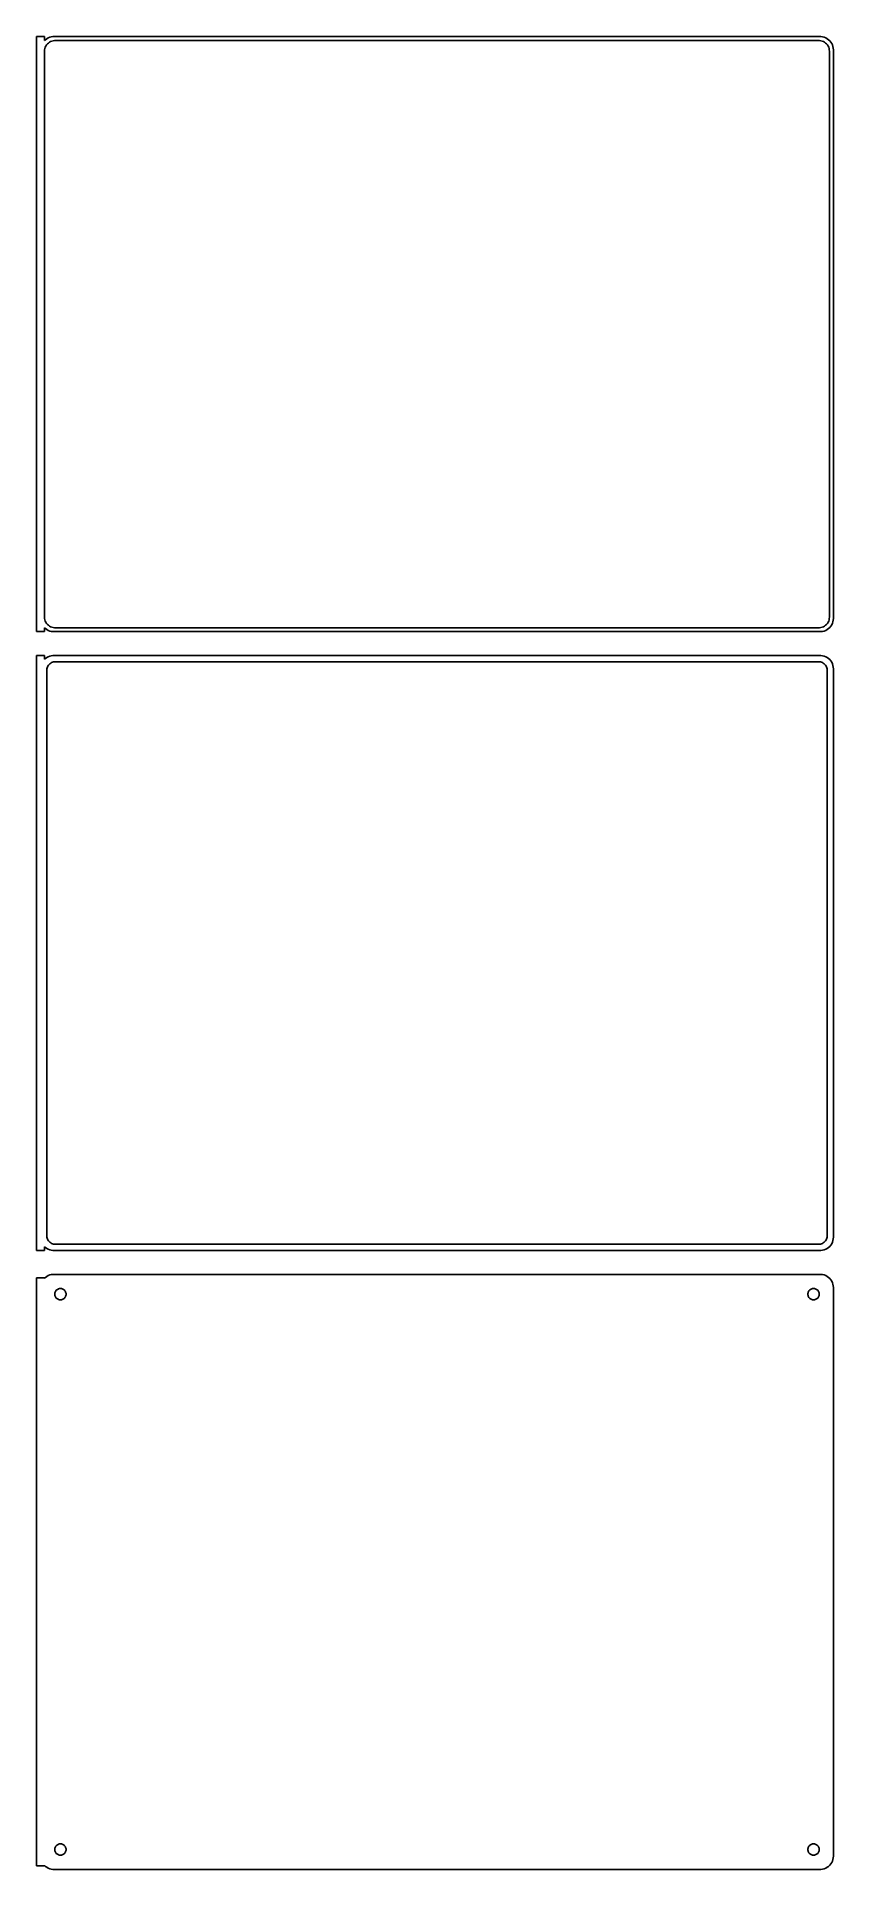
# Model space of a CAD drawing. Header units: metres. Extents: x -152 to 150, y 590 to 1282.
import ezdxf

# ---------------------------------------------------------------- set-up
doc = ezdxf.new("R2010")
doc.units = ezdxf.units.M

msp = doc.modelspace()

# ---------------------------------------------------------------- linework, layer by layer
for p, q in [((-148.5, 1282.49), (-151.5, 1282.49)), ((-151.5, 1282.49), (-151.5, 1057.51)), ((-148.5, 1281.06), (-148.5, 1282.49)), ((-147.129, 1282.02), (-147.679, 1281.72)), ((-146.545, 1282.26), (-147.129, 1282.02)), ((-145.937, 1282.41), (-146.545, 1282.26)), ((-145.314, 1282.49), (-145.937, 1282.41)), ((145.314, 1282.49), (-145.314, 1282.49)), ((145.937, 1282.41), (145.314, 1282.49)), ((146.545, 1282.26), (145.937, 1282.41)), ((147.129, 1282.02), (146.545, 1282.26)), ((147.679, 1281.72), (147.129, 1282.02)), ((-148.187, 1281.35), (-148.5, 1281.06)), ((-148.5, 1277), (-148.468, 1277.5)), ((-148.5, 1063), (-148.5, 1277)), ((-148.468, 1277.5), (-148.374, 1277.99)), ((-148.374, 1277.99), (-148.219, 1278.47)), ((-148.219, 1278.47), (-148.005, 1278.93)), ((-147.679, 1281.72), (-148.187, 1281.35)), ((-148.005, 1278.93), (-147.736, 1279.35)), ((-147.736, 1279.35), (-147.416, 1279.74)), ((-147.416, 1279.74), (-147.05, 1280.08)), ((-147.05, 1280.08), (-146.643, 1280.38)), ((-146.643, 1280.38), (-146.203, 1280.62)), ((-146.203, 1280.62), (-145.736, 1280.8)), ((-145.736, 1280.8), (-145.25, 1280.93)), ((-145.25, 1280.93), (-144.751, 1280.99)), ((-144.751, 1280.99), (144.751, 1280.99)), ((144.751, 1280.99), (145.25, 1280.93)), ((145.25, 1280.93), (145.736, 1280.8)), ((145.736, 1280.8), (146.203, 1280.62)), ((146.203, 1280.62), (146.643, 1280.38)), ((146.643, 1280.38), (147.05, 1280.08)), ((147.05, 1280.08), (147.416, 1279.74)), ((147.416, 1279.74), (147.736, 1279.35)), ((148.187, 1281.35), (147.679, 1281.72)), ((147.736, 1279.35), (148.005, 1278.93)), ((148.005, 1278.93), (148.219, 1278.47)), ((148.645, 1280.92), (148.187, 1281.35)), ((148.219, 1278.47), (148.374, 1277.99)), ((148.374, 1277.99), (148.468, 1277.5)), ((148.468, 1277.5), (148.5, 1277)), ((148.5, 1277), (148.5, 1063)), ((149.045, 1280.44), (148.645, 1280.92)), ((149.382, 1279.91), (149.045, 1280.44)), ((149.649, 1279.34), (149.382, 1279.91)), ((149.843, 1278.74), (149.649, 1279.34)), ((149.961, 1278.13), (149.843, 1278.74)), ((150, 1277.5), (149.961, 1278.13)), ((150, 1062.5), (150, 1277.5)), ((-148.468, 1062.5), (-148.5, 1063)), ((-148.374, 1062.01), (-148.468, 1062.5)), ((-148.219, 1061.53), (-148.374, 1062.01)), ((-148.005, 1061.07), (-148.219, 1061.53)), ((-147.736, 1060.65), (-148.005, 1061.07)), ((-147.416, 1060.26), (-147.736, 1060.65)), ((-147.05, 1059.92), (-147.416, 1060.26)), ((147.416, 1060.26), (147.05, 1059.92)), ((147.736, 1060.65), (147.416, 1060.26)), ((148.005, 1061.07), (147.736, 1060.65)), ((148.219, 1061.53), (148.005, 1061.07)), ((148.374, 1062.01), (148.219, 1061.53)), ((148.468, 1062.5), (148.374, 1062.01)), ((148.5, 1063), (148.468, 1062.5)), ((149.382, 1060.09), (149.649, 1060.66)), ((149.649, 1060.66), (149.843, 1061.26)), ((149.843, 1061.26), (149.961, 1061.87)), ((149.961, 1061.87), (150, 1062.5)), ((-151.5, 1057.51), (-148.5, 1057.51)), ((-148.5, 1058.94), (-148.187, 1058.65)), ((-148.5, 1057.51), (-148.5, 1058.94)), ((-148.187, 1058.65), (-147.679, 1058.28)), ((-147.679, 1058.28), (-147.129, 1057.98)), ((-147.129, 1057.98), (-146.545, 1057.74)), ((-146.643, 1059.62), (-147.05, 1059.92)), ((-146.203, 1059.38), (-146.643, 1059.62)), ((-146.545, 1057.74), (-145.937, 1057.59)), ((-145.736, 1059.2), (-146.203, 1059.38)), ((-145.937, 1057.59), (-145.314, 1057.51)), ((-145.25, 1059.07), (-145.736, 1059.2)), ((-145.314, 1057.51), (145.314, 1057.51)), ((-144.751, 1059.01), (-145.25, 1059.07)), ((144.751, 1059.01), (-144.751, 1059.01)), ((145.25, 1059.07), (144.751, 1059.01)), ((145.736, 1059.2), (145.25, 1059.07)), ((145.314, 1057.51), (145.937, 1057.59)), ((146.203, 1059.38), (145.736, 1059.2)), ((145.937, 1057.59), (146.545, 1057.74)), ((146.643, 1059.62), (146.203, 1059.38)), ((146.545, 1057.74), (147.129, 1057.98)), ((147.05, 1059.92), (146.643, 1059.62)), ((147.129, 1057.98), (147.679, 1058.28)), ((147.679, 1058.28), (148.187, 1058.65)), ((148.187, 1058.65), (148.645, 1059.08)), ((148.645, 1059.08), (149.045, 1059.56)), ((149.045, 1059.56), (149.382, 1060.09)), ((-148.5, 1048.48), (-151.5, 1048.48)), ((-151.5, 1048.48), (-151.5, 823.521)), ((-148.5, 1047.06), (-148.5, 1048.48)), ((-148.187, 1047.35), (-148.5, 1047.06)), ((-147.679, 1047.72), (-148.187, 1047.35)), ((-147.129, 1048.02), (-147.679, 1047.72)), ((-146.545, 1048.26), (-147.129, 1048.02)), ((-145.937, 1048.41), (-146.545, 1048.26)), ((-145.314, 1048.49), (-145.937, 1048.41)), ((145.314, 1048.49), (-145.314, 1048.49)), ((145.937, 1048.41), (145.314, 1048.49)), ((146.545, 1048.26), (145.937, 1048.41)), ((147.129, 1048.02), (146.545, 1048.26)), ((147.679, 1047.72), (147.129, 1048.02)), ((148.187, 1047.35), (147.679, 1047.72)), ((148.645, 1046.92), (148.187, 1047.35)), ((149.045, 1046.44), (148.645, 1046.92)), ((149.382, 1045.91), (149.045, 1046.44)), ((-147.613, 1043), (-147.588, 1043.39)), ((-147.613, 829), (-147.613, 1043)), ((-147.588, 1043.39), (-147.515, 1043.77)), ((-147.515, 1043.77), (-147.394, 1044.15)), ((-147.394, 1044.15), (-147.228, 1044.5)), ((-147.228, 1044.5), (-147.018, 1044.83)), ((-147.018, 1044.83), (-146.769, 1045.13)), ((-146.769, 1045.13), (-146.484, 1045.4)), ((-146.484, 1045.4), (-146.168, 1045.63)), ((-146.168, 1045.63), (-145.825, 1045.82)), ((-145.825, 1045.82), (-145.462, 1045.96)), ((-145.462, 1045.96), (-145.083, 1046.06)), ((-145.083, 1046.06), (-144.695, 1046.11)), ((-144.695, 1046.11), (144.695, 1046.11)), ((144.695, 1046.11), (145.083, 1046.06)), ((145.083, 1046.06), (145.462, 1045.96)), ((145.462, 1045.96), (145.825, 1045.82)), ((145.825, 1045.82), (146.168, 1045.63)), ((146.168, 1045.63), (146.484, 1045.4)), ((146.484, 1045.4), (146.769, 1045.13)), ((146.769, 1045.13), (147.018, 1044.83)), ((147.018, 1044.83), (147.228, 1044.5)), ((147.228, 1044.5), (147.394, 1044.15)), ((147.394, 1044.15), (147.515, 1043.77)), ((147.515, 1043.77), (147.588, 1043.39)), ((147.588, 1043.39), (147.613, 1043)), ((147.613, 1043), (147.613, 829)), ((149.649, 1045.34), (149.382, 1045.91)), ((149.843, 1044.74), (149.649, 1045.34)), ((149.961, 1044.13), (149.843, 1044.74)), ((150, 1043.5), (149.961, 1044.13)), ((150, 828.5), (150, 1043.5)), ((-148.5, 823.521), (-148.5, 824.941)), ((-148.5, 824.941), (-148.187, 824.647)), ((-148.187, 824.647), (-147.679, 824.278)), ((-147.588, 828.61), (-147.613, 829)), ((-147.515, 828.226), (-147.588, 828.61)), ((-147.394, 827.854), (-147.515, 828.226)), ((-147.228, 827.5), (-147.394, 827.854)), ((-147.018, 827.17), (-147.228, 827.5)), ((-146.769, 826.869), (-147.018, 827.17)), ((-146.484, 826.601), (-146.769, 826.869)), ((-146.168, 826.372), (-146.484, 826.601)), ((-145.825, 826.183), (-146.168, 826.372)), ((-145.462, 826.039), (-145.825, 826.183)), ((-145.083, 825.942), (-145.462, 826.039)), ((-144.695, 825.893), (-145.083, 825.942)), ((144.695, 825.893), (-144.695, 825.893)), ((145.083, 825.942), (144.695, 825.893)), ((145.462, 826.039), (145.083, 825.942)), ((145.825, 826.183), (145.462, 826.039)), ((146.168, 826.372), (145.825, 826.183)), ((146.484, 826.601), (146.168, 826.372)), ((146.769, 826.869), (146.484, 826.601)), ((147.018, 827.17), (146.769, 826.869)), ((147.228, 827.5), (147.018, 827.17)), ((147.394, 827.854), (147.228, 827.5)), ((147.515, 828.226), (147.394, 827.854)), ((147.588, 828.61), (147.515, 828.226)), ((147.613, 829), (147.588, 828.61)), ((147.679, 824.278), (148.187, 824.647)), ((148.187, 824.647), (148.645, 825.077)), ((148.645, 825.077), (149.045, 825.561)), ((149.045, 825.561), (149.382, 826.091)), ((149.382, 826.091), (149.649, 826.659)), ((149.649, 826.659), (149.843, 827.257)), ((149.843, 827.257), (149.961, 827.873)), ((149.961, 827.873), (150, 828.5)), ((-151.5, 823.521), (-148.5, 823.521)), ((-147.679, 824.278), (-147.129, 823.976)), ((-147.129, 823.976), (-146.545, 823.745)), ((-146.545, 823.745), (-145.937, 823.589)), ((-145.937, 823.589), (-145.314, 823.51)), ((-145.314, 823.51), (145.314, 823.51)), ((145.314, 823.51), (145.937, 823.589)), ((145.937, 823.589), (146.545, 823.745)), ((146.545, 823.745), (147.129, 823.976)), ((147.129, 823.976), (147.679, 824.278)), ((-148.5, 813.153), (-151.5, 813.153)), ((-151.5, 813.153), (-151.5, 590.847)), ((-148.187, 813.353), (-148.5, 813.059)), ((-148.5, 813.059), (-148.5, 813.153)), ((-147.679, 813.722), (-148.187, 813.353)), ((-147.129, 814.024), (-147.679, 813.722)), ((-146.545, 814.255), (-147.129, 814.024)), ((-145.937, 814.411), (-146.545, 814.255)), ((-145.314, 814.49), (-145.937, 814.411)), ((145.314, 814.49), (-145.314, 814.49)), ((145.937, 814.411), (145.314, 814.49)), ((146.545, 814.255), (145.937, 814.411)), ((147.129, 814.024), (146.545, 814.255)), ((147.679, 813.722), (147.129, 814.024)), ((148.187, 813.353), (147.679, 813.722)), ((148.645, 812.923), (148.187, 813.353)), ((149.045, 812.439), (148.645, 812.923)), ((149.382, 811.909), (149.045, 812.439)), ((149.649, 811.341), (149.382, 811.909)), ((149.843, 810.743), (149.649, 811.341)), ((-144.635, 807), (-144.618, 807.268)), ((-144.618, 806.732), (-144.635, 807)), ((-144.618, 807.268), (-144.568, 807.531)), ((-144.568, 806.469), (-144.618, 806.732)), ((-144.568, 807.531), (-144.485, 807.786)), ((-144.485, 806.214), (-144.568, 806.469)), ((-144.485, 807.786), (-144.371, 808.029)), ((-144.371, 805.971), (-144.485, 806.214)), ((-144.371, 808.029), (-144.227, 808.255)), ((-144.227, 805.745), (-144.371, 805.971)), ((-144.227, 808.255), (-144.057, 808.462)), ((-144.057, 805.538), (-144.227, 805.745)), ((-144.057, 808.462), (-143.861, 808.645)), ((-143.861, 805.355), (-144.057, 805.538)), ((-143.861, 808.645), (-143.644, 808.803)), ((-143.644, 805.197), (-143.861, 805.355)), ((-143.644, 808.803), (-143.409, 808.932)), ((-143.409, 805.068), (-143.644, 805.197)), ((-143.409, 808.932), (-143.16, 809.031)), ((-143.16, 804.969), (-143.409, 805.068)), ((-143.16, 809.031), (-142.9, 809.097)), ((-142.9, 804.903), (-143.16, 804.969)), ((-142.9, 809.097), (-142.634, 809.131)), ((-142.634, 804.869), (-142.9, 804.903)), ((-142.634, 809.131), (-142.366, 809.131)), ((-142.366, 804.869), (-142.634, 804.869)), ((-142.366, 809.131), (-142.1, 809.097)), ((-142.1, 804.903), (-142.366, 804.869)), ((-142.1, 809.097), (-141.84, 809.031)), ((-141.84, 804.969), (-142.1, 804.903)), ((-141.84, 809.031), (-141.591, 808.932)), ((-141.591, 805.068), (-141.84, 804.969)), ((-141.591, 808.932), (-141.356, 808.803)), ((-141.356, 805.197), (-141.591, 805.068)), ((-141.356, 808.803), (-141.139, 808.645)), ((-141.139, 805.355), (-141.356, 805.197)), ((-141.139, 808.645), (-140.943, 808.462)), ((-140.943, 805.538), (-141.139, 805.355)), ((-140.943, 808.462), (-140.773, 808.255)), ((-140.773, 805.745), (-140.943, 805.538)), ((-140.773, 808.255), (-140.629, 808.029)), ((-140.629, 805.971), (-140.773, 805.745)), ((-140.629, 808.029), (-140.515, 807.786)), ((-140.515, 806.214), (-140.629, 805.971)), ((-140.515, 807.786), (-140.432, 807.531)), ((-140.432, 806.469), (-140.515, 806.214)), ((-140.432, 807.531), (-140.382, 807.268)), ((-140.382, 806.732), (-140.432, 806.469)), ((-140.382, 807.268), (-140.365, 807)), ((-140.365, 807), (-140.382, 806.732)), ((140.365, 807), (140.382, 807.268)), ((140.382, 806.732), (140.365, 807)), ((140.382, 807.268), (140.432, 807.531)), ((140.432, 806.469), (140.382, 806.732)), ((140.432, 807.531), (140.515, 807.786)), ((140.515, 806.214), (140.432, 806.469)), ((140.515, 807.786), (140.629, 808.029)), ((140.629, 805.971), (140.515, 806.214)), ((140.629, 808.029), (140.773, 808.255)), ((140.773, 805.745), (140.629, 805.971)), ((140.773, 808.255), (140.943, 808.462)), ((140.943, 805.538), (140.773, 805.745)), ((140.943, 808.462), (141.139, 808.645)), ((141.139, 805.355), (140.943, 805.538)), ((141.139, 808.645), (141.356, 808.803)), ((141.356, 805.197), (141.139, 805.355)), ((141.356, 808.803), (141.591, 808.932)), ((141.591, 805.068), (141.356, 805.197)), ((141.591, 808.932), (141.84, 809.031)), ((141.84, 804.969), (141.591, 805.068)), ((141.84, 809.031), (142.1, 809.097)), ((142.1, 804.903), (141.84, 804.969)), ((142.1, 809.097), (142.366, 809.131)), ((142.366, 804.869), (142.1, 804.903)), ((142.366, 809.131), (142.634, 809.131)), ((142.634, 804.869), (142.366, 804.869)), ((142.634, 809.131), (142.9, 809.097)), ((142.9, 804.903), (142.634, 804.869)), ((142.9, 809.097), (143.16, 809.031)), ((143.16, 804.969), (142.9, 804.903)), ((143.16, 809.031), (143.409, 808.932)), ((143.409, 805.068), (143.16, 804.969)), ((143.409, 808.932), (143.644, 808.803)), ((143.644, 805.197), (143.409, 805.068)), ((143.644, 808.803), (143.861, 808.645)), ((143.861, 805.355), (143.644, 805.197)), ((143.861, 808.645), (144.057, 808.462)), ((144.057, 805.538), (143.861, 805.355)), ((144.057, 808.462), (144.227, 808.255)), ((144.227, 805.745), (144.057, 805.538)), ((144.227, 808.255), (144.371, 808.029)), ((144.371, 805.971), (144.227, 805.745)), ((144.371, 808.029), (144.485, 807.786)), ((144.485, 806.214), (144.371, 805.971)), ((144.485, 807.786), (144.568, 807.531)), ((144.568, 806.469), (144.485, 806.214)), ((144.568, 807.531), (144.618, 807.268)), ((144.618, 806.732), (144.568, 806.469)), ((144.618, 807.268), (144.635, 807)), ((144.635, 807), (144.618, 806.732)), ((149.961, 810.127), (149.843, 810.743)), ((150, 809.5), (149.961, 810.127)), ((150, 594.5), (150, 809.5)), ((-144.635, 597), (-144.618, 597.268)), ((-144.618, 596.732), (-144.635, 597)), ((-144.618, 597.268), (-144.568, 597.531)), ((-144.568, 596.469), (-144.618, 596.732)), ((-144.568, 597.531), (-144.485, 597.786)), ((-144.485, 596.214), (-144.568, 596.469)), ((-144.485, 597.786), (-144.371, 598.029)), ((-144.371, 595.971), (-144.485, 596.214)), ((-144.371, 598.029), (-144.227, 598.255)), ((-144.227, 595.745), (-144.371, 595.971)), ((-144.227, 598.255), (-144.057, 598.462)), ((-144.057, 598.462), (-143.861, 598.645)), ((-143.861, 598.645), (-143.644, 598.803)), ((-143.644, 598.803), (-143.409, 598.932)), ((-143.409, 598.932), (-143.16, 599.031)), ((-143.16, 599.031), (-142.9, 599.097)), ((-142.9, 599.097), (-142.634, 599.131)), ((-142.634, 599.131), (-142.366, 599.131)), ((-142.366, 599.131), (-142.1, 599.097)), ((-142.1, 599.097), (-141.84, 599.031)), ((-141.84, 599.031), (-141.591, 598.932)), ((-141.591, 598.932), (-141.356, 598.803)), ((-141.356, 598.803), (-141.139, 598.645)), ((-141.139, 598.645), (-140.943, 598.462)), ((-140.943, 598.462), (-140.773, 598.255)), ((-140.773, 598.255), (-140.629, 598.029)), ((-140.629, 595.971), (-140.773, 595.745)), ((-140.629, 598.029), (-140.515, 597.786)), ((-140.515, 596.214), (-140.629, 595.971)), ((-140.515, 597.786), (-140.432, 597.531)), ((-140.432, 596.469), (-140.515, 596.214)), ((-140.432, 597.531), (-140.382, 597.268)), ((-140.382, 596.732), (-140.432, 596.469)), ((-140.382, 597.268), (-140.365, 597)), ((-140.365, 597), (-140.382, 596.732)), ((140.365, 597), (140.382, 597.268)), ((140.382, 596.732), (140.365, 597)), ((140.382, 597.268), (140.432, 597.531)), ((140.432, 596.469), (140.382, 596.732)), ((140.432, 597.531), (140.515, 597.786)), ((140.515, 596.214), (140.432, 596.469)), ((140.515, 597.786), (140.629, 598.029)), ((140.629, 595.971), (140.515, 596.214)), ((140.629, 598.029), (140.773, 598.255)), ((140.773, 595.745), (140.629, 595.971)), ((140.773, 598.255), (140.943, 598.462)), ((140.943, 598.462), (141.139, 598.645)), ((141.139, 598.645), (141.356, 598.803)), ((141.356, 598.803), (141.591, 598.932)), ((141.591, 598.932), (141.84, 599.031)), ((141.84, 599.031), (142.1, 599.097)), ((142.1, 599.097), (142.366, 599.131)), ((142.366, 599.131), (142.634, 599.131)), ((142.634, 599.131), (142.9, 599.097)), ((142.9, 599.097), (143.16, 599.031)), ((143.16, 599.031), (143.409, 598.932)), ((143.409, 598.932), (143.644, 598.803)), ((143.644, 598.803), (143.861, 598.645)), ((143.861, 598.645), (144.057, 598.462)), ((144.057, 598.462), (144.227, 598.255)), ((144.227, 598.255), (144.371, 598.029)), ((144.371, 595.971), (144.227, 595.745)), ((144.371, 598.029), (144.485, 597.786)), ((144.485, 596.214), (144.371, 595.971)), ((144.485, 597.786), (144.568, 597.531)), ((144.568, 596.469), (144.485, 596.214)), ((144.568, 597.531), (144.618, 597.268)), ((144.618, 596.732), (144.568, 596.469)), ((144.618, 597.268), (144.635, 597)), ((144.635, 597), (144.618, 596.732)), ((-151.5, 590.847), (-148.5, 590.847)), ((-148.5, 590.847), (-148.5, 590.941)), ((-148.5, 590.941), (-148.187, 590.647)), ((-148.187, 590.647), (-147.679, 590.278)), ((-147.679, 590.278), (-147.129, 589.976)), ((-147.129, 589.976), (-146.545, 589.745)), ((-146.545, 589.745), (-145.937, 589.589)), ((-145.937, 589.589), (-145.314, 589.51)), ((-145.314, 589.51), (145.314, 589.51)), ((-144.057, 595.538), (-144.227, 595.745)), ((-143.861, 595.355), (-144.057, 595.538)), ((-143.644, 595.197), (-143.861, 595.355)), ((-143.409, 595.068), (-143.644, 595.197)), ((-143.16, 594.969), (-143.409, 595.068)), ((-142.9, 594.903), (-143.16, 594.969)), ((-142.634, 594.869), (-142.9, 594.903)), ((-142.366, 594.869), (-142.634, 594.869)), ((-142.1, 594.903), (-142.366, 594.869)), ((-141.84, 594.969), (-142.1, 594.903)), ((-141.591, 595.068), (-141.84, 594.969)), ((-141.356, 595.197), (-141.591, 595.068)), ((-141.139, 595.355), (-141.356, 595.197)), ((-140.943, 595.538), (-141.139, 595.355)), ((-140.773, 595.745), (-140.943, 595.538)), ((140.943, 595.538), (140.773, 595.745)), ((141.139, 595.355), (140.943, 595.538)), ((141.356, 595.197), (141.139, 595.355)), ((141.591, 595.068), (141.356, 595.197)), ((141.84, 594.969), (141.591, 595.068)), ((142.1, 594.903), (141.84, 594.969)), ((142.366, 594.869), (142.1, 594.903)), ((142.634, 594.869), (142.366, 594.869)), ((142.9, 594.903), (142.634, 594.869)), ((143.16, 594.969), (142.9, 594.903)), ((143.409, 595.068), (143.16, 594.969)), ((143.644, 595.197), (143.409, 595.068)), ((143.861, 595.355), (143.644, 595.197)), ((144.057, 595.538), (143.861, 595.355)), ((144.227, 595.745), (144.057, 595.538)), ((145.314, 589.51), (145.937, 589.589)), ((145.937, 589.589), (146.545, 589.745)), ((146.545, 589.745), (147.129, 589.976)), ((147.129, 589.976), (147.679, 590.278)), ((147.679, 590.278), (148.187, 590.647)), ((148.187, 590.647), (148.645, 591.077)), ((148.645, 591.077), (149.045, 591.561)), ((149.045, 591.561), (149.382, 592.091)), ((149.382, 592.091), (149.649, 592.659)), ((149.649, 592.659), (149.843, 593.257)), ((149.843, 593.257), (149.961, 593.873)), ((149.961, 593.873), (150, 594.5))]:
    msp.add_line(p, q)

doc.saveas('drawing.dxf')
